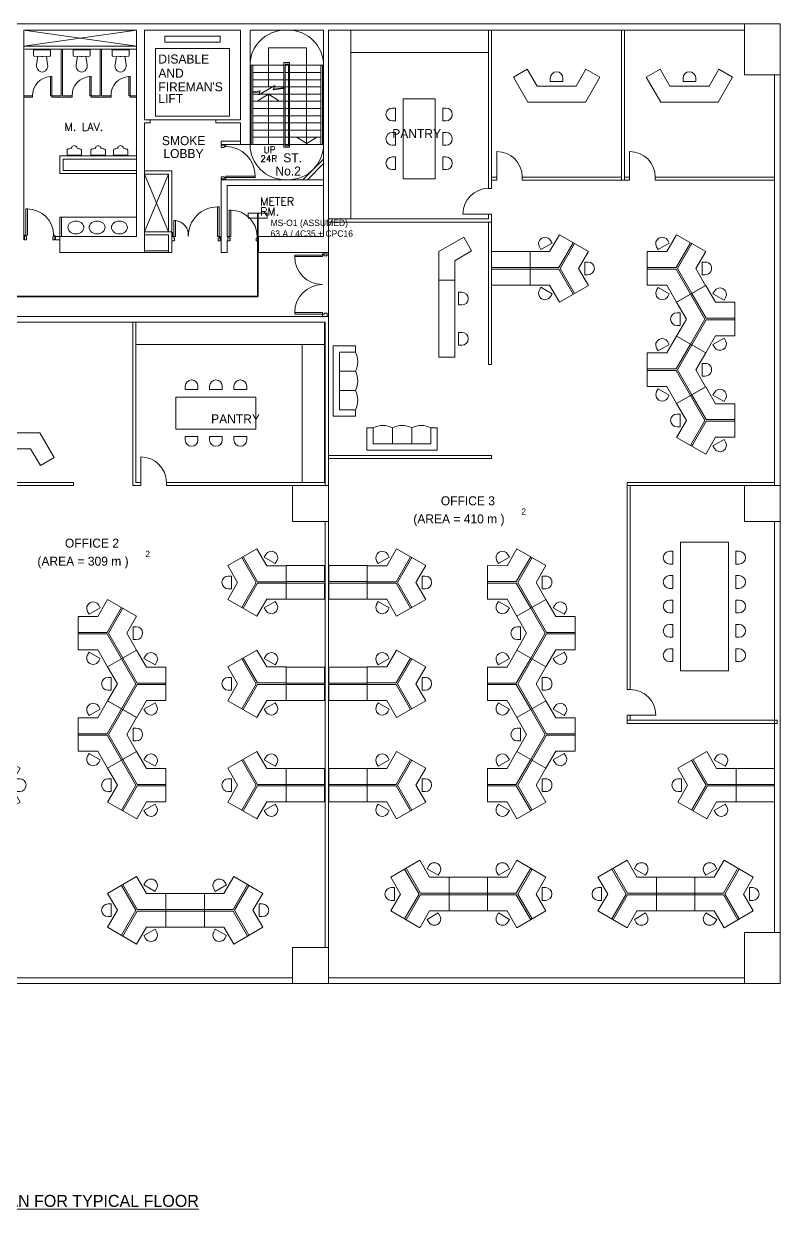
# Model space of a CAD drawing. Header units: millimetres. Extents: x 6000 to 109346, y -40506 to 46154.
# Drawn here: x 85679 to 109346, y -40506 to -3452 of the extents above; entities that cross this region are included whole.
import ezdxf
from ezdxf.enums import TextEntityAlignment as Align

# ---------------------------------------------------------------- set-up
doc = ezdxf.new("R2010")
doc.units = ezdxf.units.MM
doc.layers.get('0').update_dxf_attribs({"lineweight": 9})
doc.layers.add('ARCH', color=7, linetype='Continuous', lineweight=5, true_color=0xa0a0a0)
doc.layers.add('Furniture', color=7, linetype='Continuous', lineweight=5, true_color=0xb9b9b9)
doc.layers.add('E-INCOMING-WORK', color=30, linetype='Continuous')
doc.styles.add('20S', font='SIMPLEX.shx', dxfattribs={"height": 200})
doc.styles.add('25S', font='simplex', dxfattribs={"height": 250})

# ---------------------------------------------------------------- blocks, each defined once
blk = doc.blocks.new('desk B')
at = {"layer": 'Furniture', "lineweight": 15}
for p, q in [((-1059, 0), (-1584, -909)), ((-529, -306), (-1059, 0)), ((-529, -306), (0, 0)), ((525, -909), (0, 0)), ((-729, -14), (-729, -114)), ((-729, -114), (-329, -114)), ((-329, -14), (-329, -114)), ((-554, -926), (-1334, -476)), ((-529, -883), (-1309, -433)), ((-529, -883), (250, -433)), ((-504, -926), (275, -476)), ((-1054, -1215), (-1584, -909)), ((-554, -926), (-554, -1826)), ((-504, -926), (-504, -1826)), ((-504, -926), (-504, -1826)), ((-4, -1215), (525, -909)), ((-1407, -1188), (-1320, -1138)), ((-1120, -1484), (-1320, -1138)), ((-1054, -1215), (-1054, -1826)), ((-4, -1215), (-4, -1826)), ((262, -1138), (62, -1484)), ((348, -1188), (262, -1138)), ((-1207, -1534), (-1120, -1484)), ((-1054, -1826), (-4, -1826)), ((148, -1534), (62, -1484))]:
    blk.add_line(p, q, dxfattribs=at)
for centre, start, end in [((-529, -14), 0, 180), ((-1307, -1361), 120, 300), ((248, -1361), 240, 60)]:
    blk.add_arc(centre, 200, start, end, dxfattribs=at)
blk = doc.blocks.new('sofa 3-seater')
at = {"layer": 'Furniture', "lineweight": 15}
for p, q in [((-2200, 0), (0, 0)), ((0, 0), (0, -700)), ((-2200, 0), (-2200, -700)), ((-2000, -200), (-200, -200)), ((-2000, -200), (-2000, -700)), ((-1400, -200), (-1400, -700)), ((-800, -200), (-800, -700)), ((-200, -200), (-200, -700)), ((-2000, -700), (-2200, -700)), ((0, -700), (-200, -700))]:
    blk.add_line(p, q, dxfattribs=at)
for centre in [(-1700, -87), (-1100, -87), (-500, -87)]:
    blk.add_arc(centre, 683, 243.9323, 296.0677, dxfattribs=at)

msp = doc.modelspace()

# ---------------------------------------------------------------- linework, layer by layer
at = {"layer": 'ARCH', "lineweight": 15}
for p, q in [((95209.3, -3452.4), (64345.9, -3452.4)), ((64345.9, -3452.4), (109345.9, -3452.4)), ((95209.3, -3652.4), (108220.9, -3652.4)), ((100216.8, -3652.4), (100216.8, -8601.7)), ((100316.8, -3652.4), (100316.8, -8601.7)), ((109345.9, -3452.4), (109345.9, -33452.4)), ((109165.9, -5052.4), (109165.9, -17889.9)), ((100476.2, -8345.9), (100476.2, -7445.9)), ((104633.1, -8345.9), (104633.1, -7445.9)), ((100216.8, -8601.7), (100216.8, -8601.7)), ((100216.8, -8601.7), (100316.8, -8601.7)), ((100216.8, -9552.4), (95209.3, -9552.4)), ((100316.8, -9401.7), (99416.8, -9401.7)), ((100216.8, -9401.7), (100216.8, -9552.4)), ((100316.8, -9401.7), (100316.8, -9652.4)), ((100316.8, -9652.4), (95209.3, -9652.4)), ((92069.5, -10242.4), (92039.5, -10242.4)), ((89090.9, -17889.9), (89090.9, -12782.4)), ((89190.9, -17789.9), (89190.9, -12782.4)), ((95109.3, -12782.4), (95109.3, -17889.9)), ((95209.3, -12602.4), (95209.3, -17889.9)), ((89341.7, -17889.9), (89341.7, -16989.9)), ((100316.8, -16944.1), (95209.3, -16944.1)), ((100316.8, -17044.1), (95209.3, -17044.1)), ((100316.8, -16944.1), (100316.8, -17044.1)), ((89341.7, -17889.9), (89090.9, -17889.9)), ((89341.7, -17789.9), (89190.9, -17789.9)), ((95090.9, -17789.9), (90141.7, -17789.9)), ((90141.7, -17789.9), (90141.7, -17789.9)), ((90141.7, -17789.9), (90141.7, -17889.9)), ((95090.9, -17889.9), (90141.7, -17889.9)), ((94084.3, -19014.9), (94084.3, -17889.9)), ((108220.9, -19014.9), (108220.9, -17889.9)), ((95109.3, -19014.9), (95109.3, -32327.4)), ((95209.3, -19014.9), (95209.3, -32327.4)), ((109165.9, -19014.9), (109165.9, -31852.4)), ((104552.5, -25061.7), (105452.5, -25061.7)), ((94084.3, -33452.4), (94084.3, -32327.4)), ((94084.3, -33272.4), (79908.4, -33272.4)), ((108220.9, -33272.4), (95209.3, -33272.4)), ((109345.9, -33452.4), (64345.9, -33452.4))]:
    msp.add_line(p, q, dxfattribs=at)
at = {"layer": 'ARCH', "linetype": 'ByBlock', "lineweight": 9}
for p, q in [((85679.3, -3652.4), (89209.3, -4152.4)), ((85679.3, -4152.4), (89209.3, -3652.4)), ((89209.3, -3652.4), (85679.3, -3652.4)), ((85679.3, -3652.4), (85679.3, -10202.4)), ((89209.3, -3652.4), (89209.3, -10102.4)), ((89459.3, -3652.4), (89459.3, -6452.4)), ((92459.3, -3652.4), (89459.3, -3652.4)), ((92459.3, -3652.4), (92459.3, -6452.4)), ((92759.3, -3652.4), (92759.3, -7322.4)), ((92759.3, -3652.4), (93859.3, -3652.4)), ((95059.3, -3652.4), (93859.3, -3652.4)), ((95059.3, -3652.4), (95059.3, -10102.4)), ((95209.3, -3652.4), (95209.3, -10602.4)), ((90096.4, -3843.4), (91822.2, -3843.4)), ((90096.4, -4028), (90096.4, -3843.4)), ((91822.2, -4028), (90096.4, -4028)), ((91822.2, -3843.4), (91822.2, -4028)), ((89209.3, -4152.4), (85679.3, -4152.4)), ((85714.5, -4252.4), (87369.3, -4252.4)), ((86855.9, -5707.4), (86855.9, -4252.4)), ((86895.9, -5707.4), (86895.9, -4252.4)), ((89209.3, -4252.4), (87369.3, -4252.4)), ((88072.6, -5707.4), (88072.6, -4252.4)), ((88112.6, -5707.4), (88112.6, -4252.4)), ((89799.2, -6341.6), (89799.2, -4223.7)), ((89799.2, -4223.7), (92119.3, -4223.7)), ((92119.3, -4223.7), (92119.3, -6341.6)), ((93334.3, -5427.4), (93334.3, -4202.4)), ((93334.3, -4202.4), (94528.3, -4202.4)), ((94528.3, -7227.4), (94528.3, -4202.4)), ((93821.3, -4752.4), (92759.3, -4752.4)), ((92797.3, -5591.2), (92797.3, -4752.4)), ((92847.3, -5584.3), (92847.3, -4752.4)), ((93821.3, -5449.4), (93821.3, -4664.4)), ((93997.3, -4664.4), (93821.3, -4664.4)), ((93859.3, -5444.2), (93859.3, -4714.4)), ((93959.3, -4714.4), (93859.3, -4714.4)), ((93959.3, -4752.4), (93859.3, -4752.4)), ((93959.3, -7265.4), (93959.3, -4714.4)), ((93997.3, -7315.4), (93997.3, -4664.4)), ((95059.3, -4752.4), (93997.3, -4752.4)), ((94971.3, -7227.4), (94971.3, -4752.4)), ((95021.3, -7227.4), (95021.3, -4752.4)), ((95059.3, -4752.4), (95059.3, -4752.4)), ((86512.6, -5707.4), (86512.6, -5107.4)), ((86557.6, -5107.4), (86512.6, -5107.4)), ((86557.6, -5707.4), (86557.6, -5107.4)), ((87749.3, -5707.4), (87749.3, -5107.4)), ((87794.3, -5107.4), (87749.3, -5107.4)), ((87794.3, -5707.4), (87794.3, -5107.4)), ((88965.9, -5707.4), (88965.9, -5107.4)), ((89010.9, -5107.4), (88965.9, -5107.4)), ((89010.9, -5707.4), (89010.9, -5107.4)), ((92797.3, -4977.4), (92759.3, -4977.4)), ((93821.3, -4977.4), (92847.3, -4977.4)), ((93959.3, -4977.4), (93859.3, -4977.4)), ((94971.3, -4977.4), (93997.3, -4977.4)), ((95059.3, -4977.4), (95021.3, -4977.4)), ((92797.3, -5202.4), (92759.3, -5202.4)), ((92797.3, -5427.4), (92759.3, -5427.4)), ((92759.3, -5596.5), (93077.3, -5552.4)), ((93821.3, -5202.4), (92847.3, -5202.4)), ((93821.3, -5427.4), (92847.3, -5427.4)), ((93036.8, -5672.9), (93533.5, -5378.4)), ((93077.3, -5552.4), (93036.8, -5672.9)), ((93533.5, -5378.4), (93485.4, -5521.2)), ((93485.4, -5521.2), (93859.3, -5469.4)), ((93494.3, -5494.7), (93859.3, -5444.2)), ((93821.3, -7315.4), (93821.3, -5474.7)), ((93959.3, -5202.4), (93859.3, -5202.4)), ((93959.3, -5427.4), (93859.3, -5427.4)), ((93859.3, -7265.4), (93859.3, -5469.4)), ((94971.3, -5202.4), (93997.3, -5202.4)), ((94971.3, -5427.4), (93997.3, -5427.4)), ((95059.3, -5202.4), (95021.3, -5202.4)), ((95059.3, -5427.4), (95021.3, -5427.4)), ((85679.3, -5707.4), (85957.6, -5707.4)), ((85957.6, -5752.4), (85679.3, -5752.4)), ((85957.6, -5752.4), (85957.6, -5707.4)), ((86557.6, -5707.4), (86512.6, -5707.4)), ((86557.6, -5707.4), (86855.9, -5707.4)), ((86557.6, -5752.4), (86557.6, -5707.4)), ((87194.3, -5752.4), (86557.6, -5752.4)), ((86895.9, -5707.4), (87194.3, -5707.4)), ((87194.3, -5752.4), (87194.3, -5707.4)), ((87794.3, -5707.4), (87749.3, -5707.4)), ((87794.3, -5707.4), (88072.6, -5707.4)), ((87794.3, -5752.4), (87794.3, -5707.4)), ((88410.9, -5752.4), (87794.3, -5752.4)), ((88112.6, -5707.4), (88410.9, -5707.4)), ((88410.9, -5752.4), (88410.9, -5707.4)), ((89010.9, -5707.4), (88965.9, -5707.4)), ((89010.9, -5707.4), (89209.3, -5707.4)), ((89010.9, -5752.4), (89010.9, -5707.4)), ((89209.3, -5752.4), (89010.9, -5752.4)), ((92759.3, -5621.7), (93068.4, -5578.9)), ((92797.3, -5652.4), (92759.3, -5652.4)), ((92797.3, -5877.4), (92759.3, -5877.4)), ((92797.3, -7227.4), (92797.3, -5616.5)), ((92847.3, -7227.4), (92847.3, -5609.5)), ((93821.3, -5652.4), (92847.3, -5652.4)), ((93821.3, -5877.4), (92847.3, -5877.4)), ((93334.3, -5652.4), (93334.3, -7227.4)), ((93959.3, -5652.4), (93859.3, -5652.4)), ((93959.3, -5877.4), (93859.3, -5877.4)), ((94971.3, -5652.4), (93997.3, -5652.4)), ((94971.3, -5877.4), (93997.3, -5877.4)), ((95059.3, -5652.4), (95021.3, -5652.4)), ((95059.3, -5877.4), (95021.3, -5877.4)), ((92797.3, -6102.4), (92759.3, -6102.4)), ((93821.3, -6102.4), (92847.3, -6102.4)), ((93959.3, -6102.4), (93859.3, -6102.4)), ((94971.3, -6102.4), (93997.3, -6102.4)), ((95059.3, -6102.4), (95021.3, -6102.4)), ((89634.3, -6452.4), (89459.3, -6452.4)), ((89459.3, -6552.4), (89459.3, -10602.4)), ((89634.3, -6552.4), (89459.3, -6552.4)), ((89634.3, -6452.4), (91694.3, -6452.4)), ((89634.3, -6452.4), (89634.3, -6552.4)), ((92119.3, -6341.6), (89799.2, -6341.6)), ((92459.3, -6452.4), (91694.3, -6452.4)), ((91694.3, -6452.4), (91694.3, -6552.4)), ((92459.3, -6552.4), (91694.3, -6552.4)), ((92459.3, -6552.4), (92459.3, -7227.4)), ((92797.3, -6327.4), (92759.3, -6327.4)), ((92797.3, -6552.4), (92759.3, -6552.4)), ((93821.3, -6327.4), (92847.3, -6327.4)), ((93821.3, -6552.4), (92847.3, -6552.4)), ((93959.3, -6327.4), (93859.3, -6327.4)), ((93959.3, -6552.4), (93859.3, -6552.4)), ((94971.3, -6327.4), (93997.3, -6327.4)), ((94971.3, -6552.4), (93997.3, -6552.4)), ((95059.3, -6327.4), (95021.3, -6327.4)), ((95059.3, -6552.4), (95021.3, -6552.4)), ((92797.3, -6777.4), (92759.3, -6777.4)), ((92797.3, -7002.4), (92759.3, -7002.4)), ((93821.3, -6777.4), (92847.3, -6777.4)), ((93821.3, -7002.4), (92847.3, -7002.4)), ((93959.3, -6777.4), (93859.3, -6777.4)), ((93959.3, -7002.4), (93859.3, -7002.4)), ((94971.3, -6777.4), (93997.3, -6777.4)), ((94971.3, -7002.4), (93997.3, -7002.4)), ((95059.3, -6777.4), (95021.3, -6777.4)), ((92459.3, -7127.4), (91859.5, -7127.4)), ((91859.5, -7227.4), (91859.5, -7127.4)), ((92459.3, -7227.4), (91859.5, -7227.4)), ((92759.3, -7227.4), (92459.3, -7227.4)), ((93821.3, -7227.4), (92759.3, -7227.4)), ((93997.3, -7315.4), (93821.3, -7315.4)), ((93959.3, -7227.4), (93859.3, -7227.4)), ((93959.3, -7265.4), (93859.3, -7265.4)), ((95059.3, -7227.4), (93997.3, -7227.4)), ((89209.3, -7586), (86809.3, -7586)), ((86809.3, -8136), (86809.3, -7586)), ((89209.3, -7686), (86909.3, -7686)), ((86909.3, -8036), (86909.3, -7686)), ((94414.9, -8327.4), (95059.3, -7683.1)), ((89209.3, -8136), (86809.3, -8136)), ((89209.3, -8036), (86909.3, -8036)), ((90309.3, -8052.4), (89459.3, -8052.4)), ((90309.3, -8052.4), (90309.3, -10152.4)), ((94556.3, -8327.4), (95059.3, -7824.5)), ((89459.3, -8152.4), (90209.3, -9952.4)), ((90209.3, -8152.4), (89459.3, -9952.4)), ((90209.3, -8152.4), (89459.3, -8152.4)), ((90209.3, -8152.4), (90209.3, -9952.4)), ((91859.5, -8327.4), (95059.3, -8327.4)), ((91859.5, -8507.4), (91859.5, -8327.4)), ((91859.5, -10102.4), (91859.5, -8507.4)), ((92039.5, -8507.4), (95059.3, -8507.4)), ((92039.5, -10102.4), (92039.5, -8507.4)), ((91738.5, -9177.4), (91738.5, -10102.4)), ((91738.5, -9177.4), (91788.5, -9177.4)), ((91788.5, -10102.4), (91788.5, -9177.4)), ((86809.3, -9502.4), (89209.3, -9502.4)), ((86809.3, -10102.4), (86809.3, -9502.4)), ((86859.3, -10102.4), (86859.3, -9502.4)), ((90376.5, -9602.4), (90376.5, -10102.4)), ((90376.5, -9602.4), (90426.5, -9602.4)), ((90426.5, -10102.4), (90426.5, -9602.4)), ((89459.3, -9952.4), (90309.3, -9952.4)), ((90336.5, -10102.4), (90336.5, -9962.4)), ((86809.3, -10102.4), (86679.3, -10102.4)), ((86679.3, -10202.4), (86679.3, -10102.4)), ((86809.3, -10202.4), (86679.3, -10202.4)), ((86809.3, -10102.4), (89209.3, -10102.4)), ((86809.3, -10102.4), (86809.3, -10602.4)), ((89459.3, -10052.4), (90209.3, -10052.4)), ((90209.3, -10052.4), (90209.3, -10602.4)), ((90309.3, -10052.4), (90309.3, -10602.4)), ((90336.5, -10102.4), (90376.5, -10102.4)), ((90401.5, -10242.4), (90336.5, -10242.4)), ((90376.5, -10102.4), (90426.5, -10102.4)), ((90376.5, -10102.4), (90376.5, -10152.4)), ((90376.5, -10152.4), (90401.5, -10152.4)), ((90401.5, -10152.4), (90401.5, -10242.4)), ((91738.5, -10102.4), (91788.5, -10102.4)), ((91763.5, -10152.4), (91763.5, -10242.4)), ((91788.5, -10152.4), (91763.5, -10152.4)), ((91763.5, -10242.4), (91828.5, -10242.4)), ((91828.5, -10102.4), (91788.5, -10102.4)), ((91788.5, -10102.4), (91788.5, -10152.4)), ((91828.5, -10242.4), (91828.5, -10102.4)), ((91859.5, -10102.4), (91859.5, -10452.4)), ((91859.5, -10102.4), (91859.5, -10602.4)), ((92039.5, -10102.4), (92109.5, -10102.4)), ((92039.5, -10102.4), (92089.5, -10102.4)), ((92039.5, -10602.4), (92039.5, -10242.4)), ((92979.5, -10102.4), (95059.3, -10102.4)), ((93019.5, -10242.4), (93019.5, -10602.4)), ((86809.3, -10602.4), (89459.3, -10602.4)), ((90209.3, -10552.4), (89459.3, -10552.4)), ((90209.3, -10602.4), (89459.3, -10602.4)), ((90209.3, -10602.4), (90309.3, -10602.4)), ((92039.5, -10602.4), (91859.5, -10602.4)), ((95209.3, -10602.4), (93019.5, -10602.4)), ((95029.3, -10683.6), (94155.3, -10683.6)), ((94155.3, -10731.1), (94155.3, -10683.6)), ((94155.3, -10731.1), (95029.3, -10731.1)), ((95029.3, -10641.1), (95029.3, -10681.1)), ((95169.3, -10641.1), (95029.3, -10641.1)), ((95029.3, -10681.1), (95079.3, -10681.1)), ((95029.3, -10731.1), (95029.3, -10681.1)), ((95044.3, -10641.1), (95044.3, -10641.1)), ((95079.3, -10681.1), (95079.3, -10706.1)), ((95079.3, -10706.1), (95169.3, -10706.1)), ((95169.3, -10706.1), (95169.3, -10641.1)), ((94155.3, -12479.1), (95029.3, -12479.1)), ((94155.3, -12479.1), (94155.3, -12526.6)), ((95029.3, -12526.6), (94155.3, -12526.6)), ((95029.3, -12476.6), (95029.3, -12526.6)), ((95029.3, -12602.4), (95029.3, -12526.6)), ((95029.3, -12526.6), (95079.3, -12526.6)), ((95079.3, -12526.6), (95079.3, -12501.6)), ((95079.3, -12501.6), (95169.3, -12501.6)), ((95169.3, -12501.6), (95169.3, -12602.4)), ((82876.3, -12602.4), (95209.3, -12602.4)), ((82916.3, -12782.4), (95109.3, -12782.4)), ((95169.3, -12602.4), (95029.3, -12602.4)), ((95044.3, -12602.4), (95044.3, -12602.4)), ((95169.3, -12602.4), (95209.3, -12602.4))]:
    msp.add_line(p, q, dxfattribs=at)
at = {"layer": 'ARCH', "lineweight": 9}
for p, q in [((85990.9, -4448.5), (85990.9, -4284)), ((86010.9, -4264), (86500.9, -4264)), ((86520.9, -4284), (86520.9, -4448.5)), ((87227.5, -4448.5), (87227.5, -4284)), ((87247.5, -4264), (87737.5, -4264)), ((87757.5, -4284), (87757.5, -4448.5)), ((88444.2, -4448.5), (88444.2, -4284)), ((88464.2, -4264), (88954.2, -4264)), ((88974.2, -4284), (88974.2, -4448.5)), ((86238, -4473.8), (86010.4, -4468.7)), ((86123.8, -4471.2), (86082.9, -4734.4)), ((86273.7, -4473.8), (86501.3, -4468.7)), ((86387.9, -4471.2), (86428.8, -4734.4)), ((87474.7, -4473.8), (87247.1, -4468.7)), ((87360.5, -4471.2), (87319.6, -4734.4)), ((87510.3, -4473.8), (87738, -4468.7)), ((87624.6, -4471.2), (87665.5, -4734.4)), ((88691.4, -4473.8), (88463.7, -4468.7)), ((88577.2, -4471.2), (88536.2, -4734.4)), ((88727, -4473.8), (88954.6, -4468.7)), ((88841.2, -4471.2), (88882.1, -4734.4)), ((93334.3, -5652.4), (93014.9, -5852.9)), ((93653.6, -5852.9), (93334.3, -5652.4)), ((94213, -6997.8), (94532.3, -7198.3)), ((94532.3, -7198.3), (94851.6, -6997.8)), ((91859.5, -7317.4), (91859.5, -7252.4)), ((91859.5, -7252.4), (91999.5, -7252.4)), ((91949.5, -7317.4), (91859.5, -7317.4)), ((91949.5, -7292.4), (91949.5, -7317.4)), ((91999.5, -7292.4), (91949.5, -7292.4)), ((91999.5, -7252.4), (91999.5, -7292.4)), ((87034.6, -7561.7), (87034.6, -7412)), ((87483.9, -7561.7), (87034.6, -7561.7)), ((87483.9, -7561.7), (87483.9, -7412)), ((87784.6, -7561.7), (87784.6, -7412)), ((88233.9, -7561.7), (87784.6, -7561.7)), ((88233.9, -7561.7), (88233.9, -7412)), ((88484.6, -7561.7), (88484.6, -7412)), ((88933.9, -7561.7), (88484.6, -7561.7)), ((88933.9, -7561.7), (88933.9, -7412)), ((91859.5, -8237.4), (91859.5, -8302.4)), ((91949.5, -8237.4), (91859.5, -8237.4)), ((91859.5, -8302.4), (91999.5, -8302.4)), ((91949.5, -8262.4), (91949.5, -8237.4)), ((91999.5, -8262.4), (91949.5, -8262.4)), ((91999.5, -8212.4), (91999.5, -8262.4)), ((92919.5, -8212.4), (91999.5, -8212.4)), ((91999.5, -8262.4), (92919.5, -8262.4)), ((91999.5, -8302.4), (91999.5, -8262.4)), ((92919.5, -8212.4), (92919.5, -8262.4)), ((85744.3, -10062.4), (85744.3, -9242.4)), ((85794.3, -9242.4), (85744.3, -9242.4)), ((85794.3, -9242.4), (85794.3, -10062.4)), ((92109.5, -10102.4), (92109.5, -9282.4)), ((92159.5, -9282.4), (92109.5, -9282.4)), ((92159.5, -9282.4), (92159.5, -10102.4)), ((85704.3, -10062.4), (85744.3, -10062.4)), ((85704.3, -10202.4), (85704.3, -10062.4)), ((85769.3, -10202.4), (85704.3, -10202.4)), ((85744.3, -10062.4), (85744.3, -10112.4)), ((85794.3, -10062.4), (85744.3, -10062.4)), ((85744.3, -10112.4), (85769.3, -10112.4)), ((85769.3, -10112.4), (85769.3, -10202.4)), ((86614.3, -10112.4), (86589.3, -10112.4)), ((86589.3, -10112.4), (86589.3, -10202.4)), ((86589.3, -10202.4), (86654.3, -10202.4)), ((86654.3, -10062.4), (86614.3, -10062.4)), ((86614.3, -10062.4), (86614.3, -10112.4)), ((86654.3, -10202.4), (86654.3, -10062.4)), ((92069.5, -10102.4), (92109.5, -10102.4)), ((92069.5, -10242.4), (92069.5, -10102.4)), ((92134.5, -10242.4), (92069.5, -10242.4)), ((92109.5, -10102.4), (92109.5, -10152.4)), ((92159.5, -10102.4), (92109.5, -10102.4)), ((92109.5, -10152.4), (92134.5, -10152.4)), ((92134.5, -10152.4), (92134.5, -10242.4)), ((92979.5, -10152.4), (92954.5, -10152.4)), ((92954.5, -10152.4), (92954.5, -10242.4)), ((92954.5, -10242.4), (93019.5, -10242.4)), ((93019.5, -10102.4), (92979.5, -10102.4)), ((92979.5, -10102.4), (92979.5, -10152.4)), ((93019.5, -10242.4), (93019.5, -10102.4))]:
    msp.add_line(p, q, dxfattribs=at)
at = {"layer": 'ARCH', "lineweight": 15}
for points in [[(95209.3, -3652.4), (95209.3, -33272.4), (108220.9, -33272.4), (108220.9, -31852.4), (109165.9, -31852.4), (109165.9, -19014.9), (108220.9, -19014.9), (108220.9, -17889.9), (109165.9, -17889.9), (109165.9, -5052.4), (108220.9, -5052.4), (108220.9, -3652.4), (95209.3, -3652.4)], [(109345.9, -3452.4), (108220.9, -3452.4), (108220.9, -5052.4), (109345.9, -5052.4)], [(79908.4, -12782.4), (95109.3, -12782.4), (95109.3, -17889.9), (94084.3, -17889.9), (94084.3, -19014.9), (95109.3, -19014.9), (95109.3, -32327.4), (94084.3, -32327.4), (94084.3, -33272.4), (79908.4, -33272.4), (79908.4, -12782.4)]]:
    msp.add_lwpolyline(points, dxfattribs=at)
for points in [[(104373.7, -3652.4), (104373.7, -8345.9), (104473.7, -8345.9), (104473.7, -3652.4)], [(100476.2, -8245.9), (100476.2, -8345.9), (100316.8, -8345.9), (100316.8, -8245.9)], [(101276.2, -8245.9), (104373.7, -8245.9), (104373.7, -8345.9), (101276.2, -8345.9)], [(104633.1, -8245.9), (104633.1, -8345.9), (104473.7, -8345.9), (104473.7, -8245.9)], [(105433.1, -8245.9), (109165.9, -8245.9), (109165.9, -8345.9), (105433.1, -8345.9)], [(100216.8, -14104.9), (100216.8, -9652.4), (100316.8, -9652.4), (100316.8, -14104.9)], [(79908.4, -17789.9), (87239.6, -17789.9), (87239.6, -17889.9), (79908.4, -17889.9)], [(94084.3, -19014.9), (95209.3, -19014.9), (95209.3, -17889.9), (94084.3, -17889.9)], [(109165.9, -17789.9), (104552.5, -17789.9), (104552.5, -17889.9), (109165.9, -17889.9)], [(104652.5, -24261.7), (104652.5, -17889.9), (104552.5, -17889.9), (104552.5, -24261.7)], [(108220.9, -19014.9), (109345.9, -19014.9), (109345.9, -17889.9), (108220.9, -17889.9)], [(104652.5, -25061.7), (104552.5, -25061.7), (104552.5, -25221.1), (104652.5, -25221.1)], [(109245.9, -25221.1), (104552.5, -25221.1), (104552.5, -25321.1), (109245.9, -25321.1)], [(108220.9, -33452.4), (109345.9, -33452.4), (109345.9, -31852.4), (108220.9, -31852.4)], [(94084.3, -33452.4), (95209.3, -33452.4), (95209.3, -32327.4), (94084.3, -32327.4)]]:
    msp.add_lwpolyline(points, close=True, dxfattribs=at)
at = {"layer": 'ARCH', "linetype": 'Continuous', "lineweight": 9}
for points in [[(87060.7, -9819.4, -0.1196389), (87078.7, -9745, -0.1048839), (87133.8, -9677.7, -0.0890941), (87220.3, -9630.6, -0.096836), (87310.3, -9619, -0.0804377), (87408.1, -9634.8, -0.0890941), (87486.8, -9677.7, -0.1048839), (87541.8, -9745, -0.1196389), (87559.9, -9819.4, -0.1196389), (87541.8, -9893.8, -0.1048839), (87486.8, -9961.1, -0.0890941), (87408.1, -10004, -0.0804377), (87310.3, -10019.8, -0.0804377), (87212.5, -10004, -0.0890941), (87133.8, -9961.1, -0.1048839), (87078.7, -9893.8, -0.1196389)], [(88226.4, -9819.4, 0.1196389), (88208.4, -9745, 0.1048839), (88153.3, -9677.7, 0.0890941), (88066.9, -9630.6, 0.096836), (87976.8, -9619, 0.0804377), (87879, -9634.8, 0.0890941), (87800.4, -9677.7, 0.1048839), (87745.3, -9745, 0.1196389), (87727.2, -9819.4, 0.1196389), (87745.3, -9893.8, 0.1048839), (87800.4, -9961.1, 0.0890941), (87879, -10004, 0.0804377), (87976.8, -10019.8, 0.0804377), (88074.7, -10004, 0.0890941), (88153.3, -9961.1, 0.1048839), (88208.4, -9893.8, 0.1196389)], [(88923.8, -9819.4, 0.1196389), (88905.7, -9745, 0.1048839), (88850.7, -9677.7, 0.0890941), (88764.2, -9630.6, 0.096836), (88674.2, -9619, 0.0804377), (88576.4, -9634.8, 0.0890941), (88497.7, -9677.7, 0.1048839), (88442.6, -9745, 0.1196389), (88424.6, -9819.4, 0.1196389), (88442.6, -9893.8, 0.1048839), (88497.7, -9961.1, 0.0890941), (88576.4, -10004, 0.0804377), (88674.2, -10019.8, 0.0804377), (88772, -10004, 0.0890941), (88850.7, -9961.1, 0.1048839), (88905.7, -9893.8, 0.1196389)]]:
    msp.add_lwpolyline(points, format="xyb", close=True, dxfattribs=at)
at = {"layer": 'ARCH', "linetype": 'ByBlock', "lineweight": 9}
for centre, radius, start, end in [((93859.3, -4752.4), 1100, 90, 180), ((93959.3, -4752.4), 1100, 0, 90), ((86535.1, -5684.9), 577.9, 92.23117, 182.23117), ((87771.8, -5684.9), 577.9, 92.23117, 182.23117), ((88988.4, -5684.9), 577.9, 92.23117, 182.23117), ((93859.3, -7227.4), 1100, 180, 270), ((93959.3, -7227.4), 1100, 270, 0), ((91744, -10094.9), 917.5, 90.34033, 180.47059), ((90376.5, -10052.4), 452.8, 353.65981, 83.65981), ((95029.3, -10731.1), 874, 180, 270), ((95029.3, -12479.1), 874, 90, 180)]:
    msp.add_arc(centre, radius, start, end, dxfattribs=at)
at = {"layer": 'ARCH', "lineweight": 9}
for centre, radius, start, end in [((86010.9, -4284), 20, 90, 180), ((86500.9, -4284.2), 20, 0, 90), ((87247.5, -4284), 20, 90, 180), ((87737.5, -4284.2), 20, 0, 90), ((88464.2, -4284), 20, 90, 180), ((88954.2, -4284.2), 20, 0, 90), ((86010.9, -4448.5), 20, 180, 268.72409), ((86280.5, -4765.1), 200, 171.16476, 203.67155), ((86255.9, -3674), 800, 268.72409, 271.27591), ((86231.2, -4765.1), 200, 336.32845, 8.83524), ((86500.9, -4448.7), 20, 271.27591, 0), ((87247.5, -4448.5), 20, 180, 268.72409), ((87517.2, -4765.1), 200, 171.16476, 203.67155), ((87492.5, -3674), 800, 268.72409, 271.27591), ((87467.8, -4765.1), 200, 336.32845, 8.83524), ((87737.5, -4448.7), 20, 271.27591, 0), ((88464.2, -4448.5), 20, 180, 268.72409), ((88733.9, -4765.1), 200, 171.16476, 203.67155), ((88709.2, -3674), 800, 268.72409, 271.27591), ((88684.5, -4765.1), 200, 336.32845, 8.83524), ((88954.2, -4448.7), 20, 271.27591, 0), ((86304.3, -4754.7), 226, 203.67155, 234.99095), ((86255.9, -4813.6), 150, 237.70034, 302.29966), ((86207.4, -4754.7), 226, 305.00905, 336.32845), ((87541, -4754.7), 226, 203.67155, 234.99095), ((87492.5, -4813.6), 150, 237.70034, 302.29966), ((87444, -4754.7), 226, 305.00905, 336.32845), ((88757.7, -4754.7), 226, 203.67155, 234.99095), ((88709.2, -4813.6), 150, 237.70034, 302.29966), ((88660.7, -4754.7), 226, 305.00905, 336.32845), ((87082.8, -7411.7), 49.3, 88.06353, 174.97962), ((87098.2, -7266.7), 96.8, 261.84489, 330.16798), ((87261.6, -7350.5), 87, 91.54619, 155.80972), ((87257, -7350.5), 87, 24.19028, 88.45381), ((87420.3, -7266.7), 96.8, 209.83202, 278.15511), ((87435.7, -7411.7), 49.3, 5.02038, 91.93647), ((87832.8, -7411.7), 49.3, 88.06353, 174.97962), ((87848.2, -7266.7), 96.8, 261.84489, 330.16798), ((88011.6, -7350.5), 87, 91.54619, 155.80972), ((88007, -7350.5), 87, 24.19028, 88.45381), ((88170.3, -7266.7), 96.8, 209.83202, 278.15511), ((88185.7, -7411.7), 49.3, 5.02038, 91.93647), ((88532.8, -7411.7), 49.3, 88.06353, 174.97962), ((88548.2, -7266.7), 96.8, 261.84489, 330.16798), ((88711.6, -7350.5), 87, 91.54619, 155.80972), ((88707, -7350.5), 87, 24.19028, 88.45381), ((88870.3, -7266.7), 96.8, 209.83202, 278.15511), ((88885.7, -7411.7), 49.3, 5.02038, 91.93647), ((91999.5, -8212.4), 920, 0, 90), ((85794.3, -10062.4), 820, 0, 90), ((92159.5, -10102.4), 820, 0, 90)]:
    msp.add_arc(centre, radius, start, end, dxfattribs=at)
at = {"layer": 'ARCH', "lineweight": 15}
for centre, start, end in [((100476.2, -8245.9), 0, 90), ((104633.1, -8245.9), 0, 90), ((100216.8, -9401.7), 90, 180), ((89341.7, -17789.9), 0, 90), ((104652.5, -25061.7), 0, 90)]:
    msp.add_arc(centre, 800, start, end, dxfattribs=at)
at = {"layer": 'E-INCOMING-WORK', "lineweight": 35}
msp.add_lwpolyline([(93000, -9378), (93000, -11978), (73000, -11978), (73000, -17889.9)], dxfattribs=at)
at = {"layer": 'E-INCOMING-WORK', "lineweight": 15}
msp.add_lwpolyline([(92700, -9378), (93300, -9378), (93300, -9528), (92700, -9528)], close=True, dxfattribs=at)
at = {"layer": 'Furniture', "lineweight": 15}
for p, q in [((101430.3, -4876.5), (100997.3, -5126.5)), ((101447.3, -5906), (100997.3, -5126.5)), ((101736, -5406), (101430.3, -4876.5)), ((102147.3, -5156.2), (102147.3, -5256.2)), ((102547.3, -5156.2), (102547.3, -5256.2)), ((102958.6, -5406), (103264.3, -4876.5)), ((103247.3, -5906), (103697.3, -5126.5)), ((103247.3, -5906), (103697.3, -5126.5)), ((103697.3, -5126.5), (103264.3, -4876.5)), ((105587.3, -4876.5), (105154.2, -5126.5)), ((105604.2, -5906), (105154.2, -5126.5)), ((105892.9, -5406), (105587.3, -4876.5)), ((106304.2, -5156.2), (106304.2, -5256.2)), ((106704.2, -5156.2), (106704.2, -5256.2)), ((107115.6, -5406), (107421.2, -4876.5)), ((107404.2, -5906), (107854.2, -5126.5)), ((107404.2, -5906), (107854.2, -5126.5)), ((107854.2, -5126.5), (107421.2, -4876.5)), ((101736, -5406), (102347.3, -5406)), ((102147.3, -5256.2), (102547.3, -5256.2)), ((102958.6, -5406), (102347.3, -5406)), ((105892.9, -5406), (106504.2, -5406)), ((106304.2, -5256.2), (106704.2, -5256.2)), ((107115.6, -5406), (106504.2, -5406)), ((101447.3, -5906), (102347.3, -5906)), ((103247.3, -5906), (102347.3, -5906)), ((105604.2, -5906), (106504.2, -5906)), ((107404.2, -5906), (106504.2, -5906)), ((97211.7, -6088.7), (97311.7, -6088.7)), ((97311.7, -6088.7), (97311.7, -6488.7)), ((98785.1, -6088.7), (98785.1, -6488.7)), ((98885.1, -6088.7), (98785.1, -6088.7)), ((97211.7, -6488.7), (97311.7, -6488.7)), ((98885.1, -6488.7), (98785.1, -6488.7)), ((97211.7, -6850.9), (97311.7, -6850.9)), ((97311.7, -7250.9), (97311.7, -6850.9)), ((98785.1, -7250.9), (98785.1, -6850.9)), ((98885.1, -6850.9), (98785.1, -6850.9)), ((97211.7, -7250.9), (97311.7, -7250.9)), ((98885.1, -7250.9), (98785.1, -7250.9)), ((97211.7, -7613.1), (97311.7, -7613.1)), ((97311.7, -8013.1), (97311.7, -7613.1)), ((98785.1, -8013.1), (98785.1, -7613.1)), ((98885.1, -7613.1), (98785.1, -7613.1)), ((98785.1, -8013.1), (98785.1, -7613.1)), ((97211.7, -8013.1), (97311.7, -8013.1)), ((98885.1, -8013.1), (98785.1, -8013.1)), ((98885.1, -8013.1), (98785.1, -8013.1)), ((98662.2, -10571.8), (99441.6, -10121.8)), ((99691.6, -10554.9), (99441.6, -10121.8)), ((98662.2, -10571.8), (98662.2, -11471.8)), ((98662.2, -10571.8), (98662.2, -11471.8)), ((99162.2, -10860.5), (99691.6, -10554.9)), ((99162.2, -10860.5), (99162.2, -11471.8)), ((99284.4, -12243.4), (99284.4, -11843.4)), ((99384.4, -11843.4), (99284.4, -11843.4)), ((99384.4, -12243.4), (99284.4, -12243.4)), ((99284.4, -13100.3), (99284.4, -13500.3)), ((99384.4, -13100.3), (99284.4, -13100.3)), ((99384.4, -13500.3), (99284.4, -13500.3)), ((90730.2, -14784.9), (90730.2, -14884.9)), ((91130.2, -14784.9), (91130.2, -14884.9)), ((91492.4, -14784.9), (91492.4, -14884.9)), ((91892.4, -14784.9), (91892.4, -14884.9)), ((92254.6, -14784.9), (92254.6, -14884.9)), ((92654.6, -14784.9), (92654.6, -14884.9)), ((90730.2, -14884.9), (91130.2, -14884.9)), ((91492.4, -14884.9), (91892.4, -14884.9)), ((92654.6, -14884.9), (92254.6, -14884.9)), ((86184.2, -16235.3), (85284.2, -16235.3)), ((86184.2, -16235.3), (85284.2, -16235.3)), ((86184.2, -16235.3), (86634.2, -17014.7)), ((90730.2, -16358.3), (91130.2, -16358.3)), ((90730.2, -16458.3), (90730.2, -16358.3)), ((90730.2, -16358.3), (91130.2, -16358.3)), ((90730.2, -16458.3), (90730.2, -16358.3)), ((91130.2, -16458.3), (91130.2, -16358.3)), ((91492.4, -16358.3), (91892.4, -16358.3)), ((91492.4, -16458.3), (91492.4, -16358.3)), ((91892.4, -16458.3), (91892.4, -16358.3)), ((92654.6, -16358.3), (92254.6, -16358.3)), ((92254.6, -16458.3), (92254.6, -16358.3)), ((92654.6, -16458.3), (92654.6, -16358.3)), ((85895.5, -16735.3), (85284.2, -16735.3)), ((85895.5, -16735.3), (86201.2, -17264.7)), ((86201.2, -17264.7), (86634.2, -17014.7)), ((105883.9, -19940.7), (105983.9, -19940.7)), ((105983.9, -19940.7), (105983.9, -20340.7)), ((107957.3, -19940.7), (107957.3, -20340.7)), ((108057.3, -19940.7), (107957.3, -19940.7)), ((105883.9, -20340.7), (105983.9, -20340.7)), ((108057.3, -20340.7), (107957.3, -20340.7)), ((105883.9, -20702.9), (105983.9, -20702.9)), ((105983.9, -21102.9), (105983.9, -20702.9)), ((107957.3, -21102.9), (107957.3, -20702.9)), ((108057.3, -20702.9), (107957.3, -20702.9)), ((105883.9, -21102.9), (105983.9, -21102.9)), ((108057.3, -21102.9), (107957.3, -21102.9)), ((105883.9, -21465.2), (105983.9, -21465.2)), ((105983.9, -21465.2), (105983.9, -21865.2)), ((107957.3, -21465.2), (107957.3, -21865.2)), ((108057.3, -21465.2), (107957.3, -21465.2)), ((105883.9, -21865.2), (105983.9, -21865.2)), ((105883.9, -22227.4), (105983.9, -22227.4)), ((105983.9, -22227.4), (105983.9, -22627.4)), ((108057.3, -21865.2), (107957.3, -21865.2)), ((107957.3, -22227.4), (107957.3, -22627.4)), ((108057.3, -22227.4), (107957.3, -22227.4)), ((105883.9, -22627.4), (105983.9, -22627.4)), ((108057.3, -22627.4), (107957.3, -22627.4)), ((105883.9, -22989.6), (105983.9, -22989.6)), ((105983.9, -23389.6), (105983.9, -22989.6)), ((107957.3, -23389.6), (107957.3, -22989.6)), ((108057.3, -22989.6), (107957.3, -22989.6)), ((105883.9, -23389.6), (105983.9, -23389.6)), ((108057.3, -23389.6), (107957.3, -23389.6))]:
    msp.add_line(p, q, dxfattribs=at)
for points in [[(95209.3, -9552.4), (95209.3, -3652.4), (95909.3, -3652.4), (95909.3, -9552.4)], [(95909.3, -3652.4), (95909.3, -4352.4), (100216.8, -4352.4), (100216.8, -3652.4)], [(97548.4, -5800.9), (97548.4, -8300.9), (98548.4, -8300.9), (98548.4, -5800.9)], [(101516.8, -11075.7), (101516.8, -10575.7), (100316.8, -10575.7), (100316.8, -11075.7)], [(98662.2, -11471.8), (99162.2, -11471.8), (99162.2, -13871.8), (98662.2, -13871.8)], [(101516.8, -11625.7), (101516.8, -11125.7), (100316.8, -11125.7), (100316.8, -11625.7)], [(89190.9, -12782.4), (95090.9, -12782.4), (95090.9, -13482.4), (89190.9, -13482.4)], [(95090.9, -13482.4), (94390.9, -13482.4), (94390.9, -17789.9), (95090.9, -17789.9)], [(92942.4, -15121.6), (90442.4, -15121.6), (90442.4, -16121.6), (92942.4, -16121.6)], [(106220.6, -23677.4), (106220.6, -19652.9), (107720.6, -19652.9), (107720.6, -23677.4)], [(93890.9, -20390.3), (93890.9, -20890.3), (95090.9, -20890.3), (95090.9, -20390.3)], [(96427.6, -20390.3), (96427.6, -20890.3), (95227.6, -20890.3), (95227.6, -20390.3)], [(93890.9, -20940.3), (93890.9, -21440.3), (95090.9, -21440.3), (95090.9, -20940.3)], [(96427.6, -20940.3), (96427.6, -21440.3), (95227.6, -21440.3), (95227.6, -20940.3)], [(93890.9, -24058), (93890.9, -23558), (95090.9, -23558), (95090.9, -24058)], [(96427.6, -24058), (96427.6, -23558), (95227.6, -23558), (95227.6, -24058)], [(93890.9, -24608), (93890.9, -24108), (95090.9, -24108), (95090.9, -24608)], [(96427.6, -24608), (96427.6, -24108), (95227.6, -24108), (95227.6, -24608)], [(93890.9, -27225.7), (93890.9, -26725.7), (95090.9, -26725.7), (95090.9, -27225.7)], [(96427.6, -27225.7), (96427.6, -26725.7), (95227.6, -26725.7), (95227.6, -27225.7)], [(107965.9, -27225.7), (107965.9, -26725.7), (109165.9, -26725.7), (109165.9, -27225.7)], [(93890.9, -27775.7), (93890.9, -27275.7), (95090.9, -27275.7), (95090.9, -27775.7)], [(96427.6, -27775.7), (96427.6, -27275.7), (95227.6, -27275.7), (95227.6, -27775.7)], [(107965.9, -27775.7), (107965.9, -27275.7), (109165.9, -27275.7), (109165.9, -27775.7)], [(98988.5, -30628.9), (98988.5, -30128.9), (100188.5, -30128.9), (100188.5, -30628.9)], [(106669.2, -30628.9), (106669.2, -30128.9), (105469.2, -30128.9), (105469.2, -30628.9)], [(91330, -31136.1), (91330, -30636.1), (90130, -30636.1), (90130, -31136.1)], [(98988.5, -31178.9), (98988.5, -30678.9), (100188.5, -30678.9), (100188.5, -31178.9)], [(106669.2, -31178.9), (106669.2, -30678.9), (105469.2, -30678.9), (105469.2, -31178.9)], [(91330, -31686.1), (91330, -31186.1), (90130, -31186.1), (90130, -31686.1)]]:
    msp.add_lwpolyline(points, close=True, dxfattribs=at)
for centre, start, end in [((102347.3, -5156.2), 0, 180), ((106504.2, -5156.2), 0, 180), ((97211.7, -6288.7), 90, 270), ((98885.1, -6288.7), 270, 90), ((97211.7, -7050.9), 90, 270), ((98885.1, -7050.9), 270, 90), ((97211.7, -7813.1), 90, 270), ((98885.1, -7813.1), 270, 90), ((98885.1, -7813.1), 270, 90), ((99384.4, -12043.4), 270, 90), ((99384.4, -13300.3), 270, 90), ((90930.2, -14784.9), 0, 180), ((91692.4, -14784.9), 0, 180), ((92454.6, -14784.9), 0, 180), ((90930.2, -16458.3), 180, 0), ((90930.2, -16458.3), 180, 0), ((91692.4, -16458.3), 180, 0), ((92454.6, -16458.3), 180, 0), ((105883.9, -20140.7), 90, 270), ((108057.3, -20140.7), 270, 90), ((105883.9, -20902.9), 90, 270), ((108057.3, -20902.9), 270, 90), ((105883.9, -21665.2), 90, 270), ((108057.3, -21665.2), 270, 90), ((105883.9, -22427.4), 90, 270), ((108057.3, -22427.4), 270, 90), ((105883.9, -23189.6), 90, 270), ((108057.3, -23189.6), 270, 90)]:
    msp.add_arc(centre, 200, start, end, dxfattribs=at)

# ---------------------------------------------------------------- block references
at = {"layer": 'Furniture', "lineweight": 15, "xscale": -1}
for name, p, rotation in [('desk B', (105185.3, -10575.7), 29.99999999999997), ('desk B', (103343.1, -10571.2), 270), ('desk B', (106102.3, -13213.9), 90), ('desk B', (105185.3, -13743.4), 29.99999999999997), ('sofa 3-seater', (95356.2, -15716.4), 90), ('desk B', (106102.3, -16381.6), 90), ('sofa 3-seater', (98615.4, -16780.4), 180), ('desk B', (100188.5, -20390.3), 29.99999999999997), ('desk B', (92064.6, -21444.8), 90), ('desk B', (101105.5, -23028.6), 90), ('desk B', (100188.5, -23558), 29.99999999999997), ('desk B', (98253.9, -23553.6), 270), ('desk B', (101105.5, -26196.3), 90), ('desk B', (100188.5, -26725.7), 29.99999999999997), ('desk B', (85569.1, -26721.3), 270), ('desk B', (98253.9, -26721.3), 270), ('desk B', (102014.8, -30124.5), 270), ('desk B', (108495.5, -30124.5), 270), ('desk B', (93156.3, -30631.7), 270)]:
    msp.add_blockref(name, p, dxfattribs=dict(at, rotation=rotation))
at = {"layer": 'Furniture', "lineweight": 15}
for p, rotation in [((98253.9, -21444.8), 270), ((89213, -23028.6), 270), ((90130, -23558), 330.0000000000001), ((92064.6, -23553.6), 90.00000000000001), ((89213, -26196.3), 270), ((90130, -26725.7), 330.0000000000001), ((92064.6, -26721.3), 90.00000000000001), ((106139.6, -26721.3), 90.00000000000001), ((97162.2, -30124.5), 90.00000000000001), ((103642.9, -30124.5), 90.00000000000001), ((88303.7, -30631.7), 90.00000000000001)]:
    msp.add_blockref('desk B', p, dxfattribs=dict(at, rotation=rotation))

# ---------------------------------------------------------------- texts
at = {"linetype": 'ByBlock', "lineweight": 15}
msp.add_text('%%UPOWER LAYOUT PLAN FOR TYPICAL FLOOR', height=375, dxfattribs=at).set_placement((80374.1, -40431.5))
at = {"layer": 'ARCH', "linetype": 'ByBlock', "lineweight": 9}
for s, height, p in [('DISABLE', 281.25, (89892.6, -4696.3)), ('AND', 281.25, (89892.6, -5139.3)), ("FIREMAN'S", 281.25, (89892.6, -5565.2)), ('LIFT', 281.25, (89892.6, -5925.6)), ('SMOKE', 281.25, (90002.3, -7247.8)), ('PANTRY', 281.25, (97209, -7027.4)), ('LOBBY', 281.25, (90050, -7650.8)), ('ST.', 281.25, (93799.8, -7784.9)), ('No.2', 281.25, (93554.4, -8198)), ('PANTRY', 281.25, (91542.5, -15942.8)), ('OFFICE 3', 281.25, (98726.9, -18503.7)), ('(AREA = 410 m )', 281.25, (97866.7, -19068.8)), (' 2', 196.88, (101169.8, -18797)), ('OFFICE 2', 281.25, (86969.1, -19826.5)), (' 2', 196.88, (89412, -20119.8)), ('(AREA = 309 m )', 281.25, (86108.9, -20391.6))]:
    msp.add_text(s, height=height, dxfattribs=at).set_placement(p)
at = {"layer": 'ARCH', "linetype": 'ByBlock', "lineweight": 9, "style": '25S'}
msp.add_text('M. LAV.', height=250, dxfattribs=at).set_placement((87562.3, -6672.2), align=Align.MIDDLE)
at = {"layer": 'ARCH', "linetype": 'ByBlock', "lineweight": 9}
for s, height, style, p in [('UP', 200, '20S', (93183.7, -7494.4)), ('24R', 200, '20S', (93083.9, -7773.2)), ('METER', 250, '25S', (93076.1, -9132.1)), ('RM.', 250, '25S', (93078.9, -9449))]:
    msp.add_text(s, height=height, dxfattribs=dict(at, style=style)).set_placement(p)
at = {"layer": 'E-INCOMING-WORK', "lineweight": 15, "insert": (93400, -9578), "char_height": 200, "width": 3000, "attachment_point": 1}
msp.add_mtext('MS-O1 (ASSUMED)\\P63 A / 4C35 + CPC16', dxfattribs=at)

doc.saveas('drawing.dxf')
